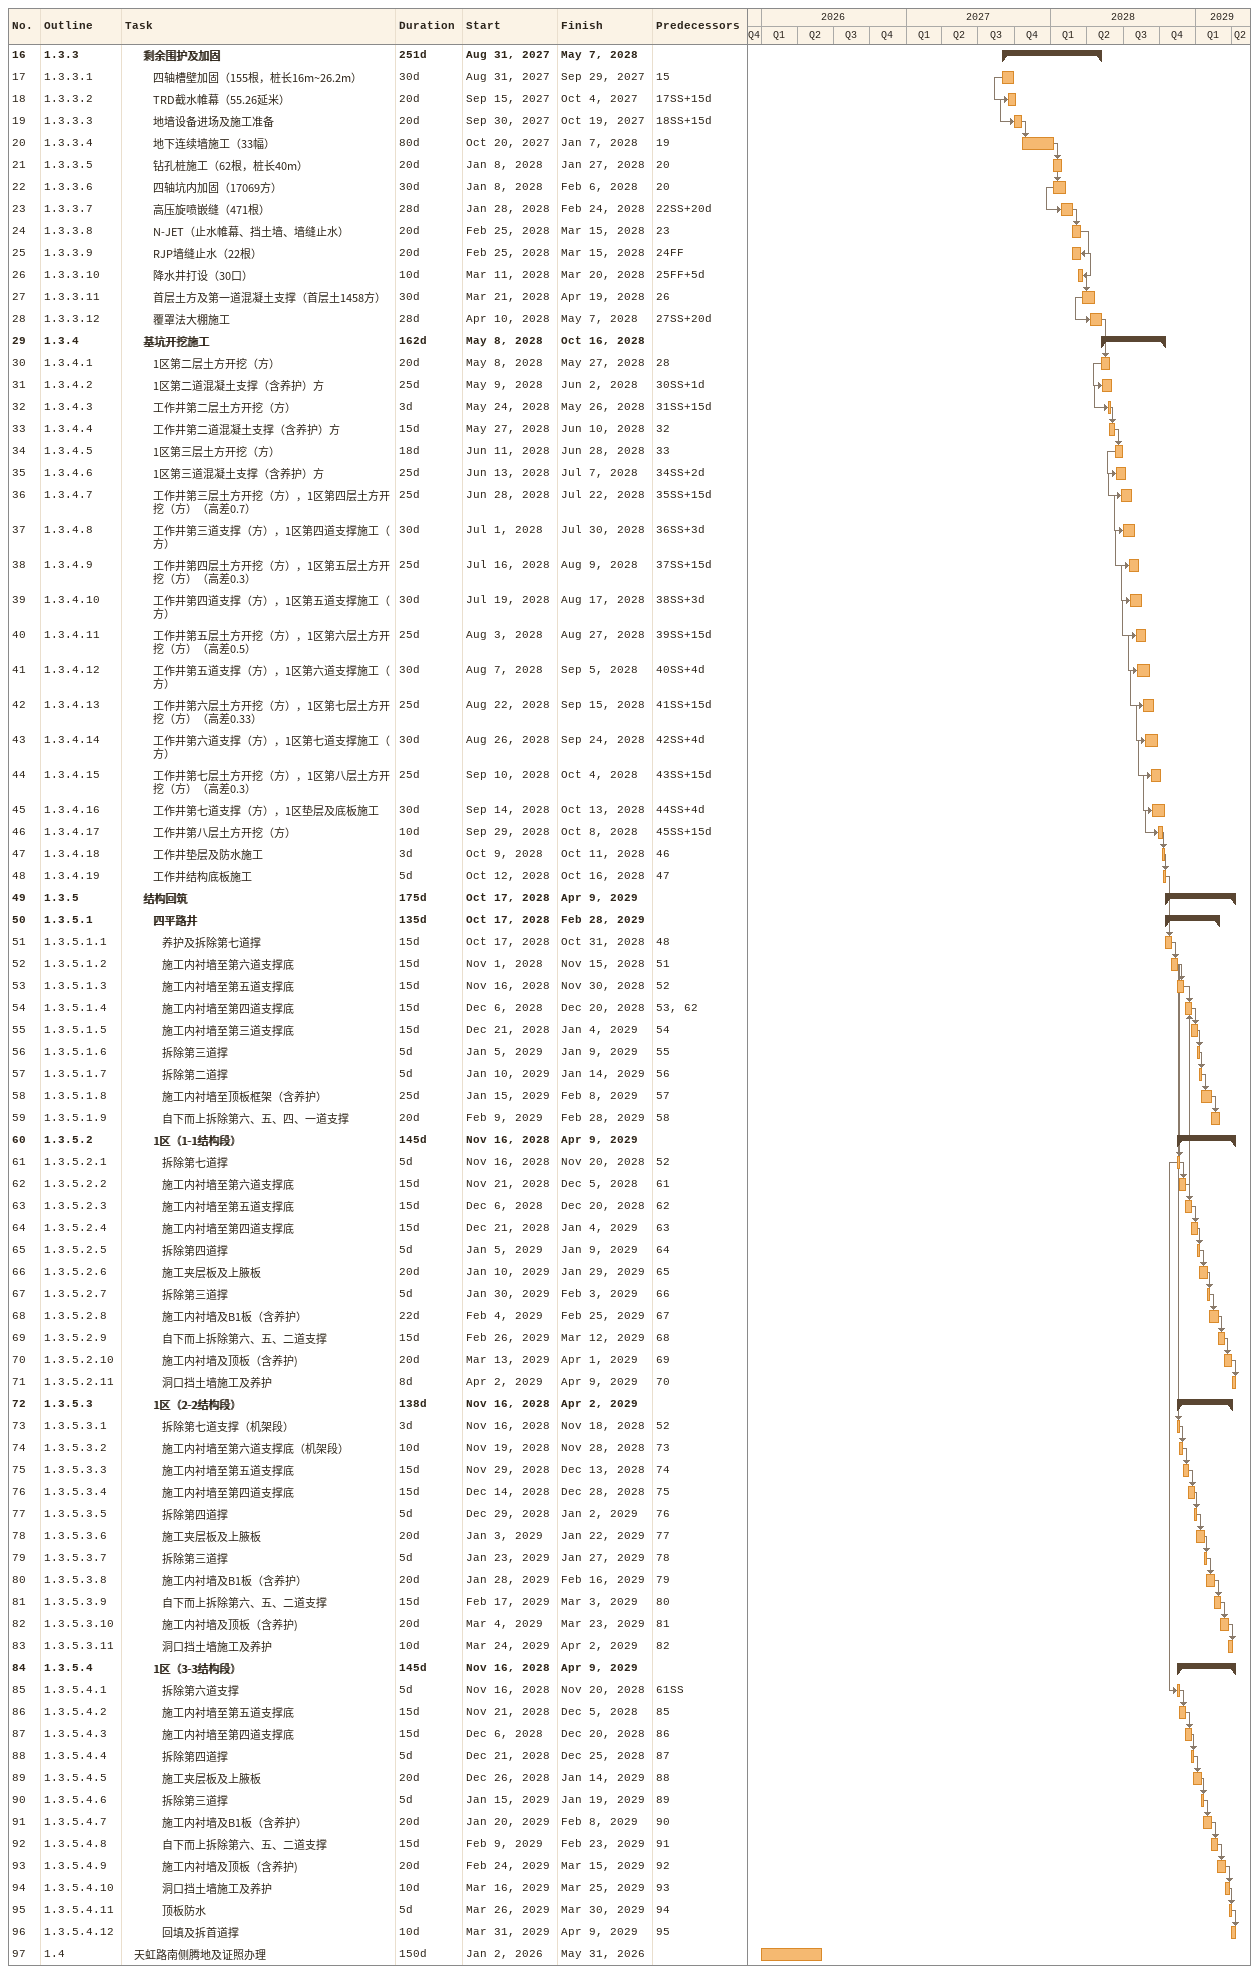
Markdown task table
| ID | WBS | Task | Duration | Start | Finish | Predecessors |
|---|---|---|---|---|---|---|
| 16 | 1.3.3 | **剩余围护及加固** | 251d | 2027-08-31 | 2028-05-07 |  |
| 17 | 1.3.3.1 | 四轴槽壁加固（155根，桩长16m~26.2m） | 30d | 2027-08-31 | 2027-09-29 | 15 |
| 18 | 1.3.3.2 | TRD截水帷幕（55.26延米） | 20d | 2027-09-15 | 2027-10-04 | 17SS+15d |
| 19 | 1.3.3.3 | 地墙设备进场及施工准备 | 20d | 2027-09-30 | 2027-10-19 | 18SS+15d |
| 20 | 1.3.3.4 | 地下连续墙施工（33幅） | 80d | 2027-10-20 | 2028-01-07 | 19 |
| 21 | 1.3.3.5 | 钻孔桩施工（62根，桩长40m） | 20d | 2028-01-08 | 2028-01-27 | 20 |
| 22 | 1.3.3.6 | 四轴坑内加固（17069方） | 30d | 2028-01-08 | 2028-02-06 | 20 |
| 23 | 1.3.3.7 | 高压旋喷嵌缝（471根） | 28d | 2028-01-28 | 2028-02-24 | 22SS+20d |
| 24 | 1.3.3.8 | N-JET（止水帷幕、挡土墙、墙缝止水） | 20d | 2028-02-25 | 2028-03-15 | 23 |
| 25 | 1.3.3.9 | RJP墙缝止水（22根） | 20d | 2028-02-25 | 2028-03-15 | 24FF |
| 26 | 1.3.3.10 | 降水井打设（30口） | 10d | 2028-03-11 | 2028-03-20 | 25FF+5d |
| 27 | 1.3.3.11 | 首层土方及第一道混凝土支撑（首层土1458方） | 30d | 2028-03-21 | 2028-04-19 | 26 |
| 28 | 1.3.3.12 | 覆罩法大棚施工 | 28d | 2028-04-10 | 2028-05-07 | 27SS+20d |
| 29 | 1.3.4 | **基坑开挖施工** | 162d | 2028-05-08 | 2028-10-16 |  |
| 30 | 1.3.4.1 | 1区第二层土方开挖（方） | 20d | 2028-05-08 | 2028-05-27 | 28 |
| 31 | 1.3.4.2 | 1区第二道混凝土支撑（含养护）方 | 25d | 2028-05-09 | 2028-06-02 | 30SS+1d |
| 32 | 1.3.4.3 | 工作井第二层土方开挖（方） | 3d | 2028-05-24 | 2028-05-26 | 31SS+15d |
| 33 | 1.3.4.4 | 工作井第二道混凝土支撑（含养护）方 | 15d | 2028-05-27 | 2028-06-10 | 32 |
| 34 | 1.3.4.5 | 1区第三层土方开挖（方） | 18d | 2028-06-11 | 2028-06-28 | 33 |
| 35 | 1.3.4.6 | 1区第三道混凝土支撑（含养护）方 | 25d | 2028-06-13 | 2028-07-07 | 34SS+2d |
| 36 | 1.3.4.7 | 工作井第三层土方开挖（方），1区第四层土方开挖（方）（高差0.7） | 25d | 2028-06-28 | 2028-07-22 | 35SS+15d |
| 37 | 1.3.4.8 | 工作井第三道支撑（方），1区第四道支撑施工（方） | 30d | 2028-07-01 | 2028-07-30 | 36SS+3d |
| 38 | 1.3.4.9 | 工作井第四层土方开挖（方），1区第五层土方开挖（方）（高差0.3） | 25d | 2028-07-16 | 2028-08-09 | 37SS+15d |
| 39 | 1.3.4.10 | 工作井第四道支撑（方），1区第五道支撑施工（方） | 30d | 2028-07-19 | 2028-08-17 | 38SS+3d |
| 40 | 1.3.4.11 | 工作井第五层土方开挖（方），1区第六层土方开挖（方）（高差0.5） | 25d | 2028-08-03 | 2028-08-27 | 39SS+15d |
| 41 | 1.3.4.12 | 工作井第五道支撑（方），1区第六道支撑施工（方） | 30d | 2028-08-07 | 2028-09-05 | 40SS+4d |
| 42 | 1.3.4.13 | 工作井第六层土方开挖（方），1区第七层土方开挖（方）（高差0.33） | 25d | 2028-08-22 | 2028-09-15 | 41SS+15d |
| 43 | 1.3.4.14 | 工作井第六道支撑（方），1区第七道支撑施工（方） | 30d | 2028-08-26 | 2028-09-24 | 42SS+4d |
| 44 | 1.3.4.15 | 工作井第七层土方开挖（方），1区第八层土方开挖（方）（高差0.3） | 25d | 2028-09-10 | 2028-10-04 | 43SS+15d |
| 45 | 1.3.4.16 | 工作井第七道支撑（方），1区垫层及底板施工 | 30d | 2028-09-14 | 2028-10-13 | 44SS+4d |
| 46 | 1.3.4.17 | 工作井第八层土方开挖（方） | 10d | 2028-09-29 | 2028-10-08 | 45SS+15d |
| 47 | 1.3.4.18 | 工作井垫层及防水施工 | 3d | 2028-10-09 | 2028-10-11 | 46 |
| 48 | 1.3.4.19 | 工作井结构底板施工 | 5d | 2028-10-12 | 2028-10-16 | 47 |
| 49 | 1.3.5 | **结构回筑** | 175d | 2028-10-17 | 2029-04-09 |  |
| 50 | 1.3.5.1 | **四平路井** | 135d | 2028-10-17 | 2029-02-28 |  |
| 51 | 1.3.5.1.1 | 养护及拆除第七道撑 | 15d | 2028-10-17 | 2028-10-31 | 48 |
| 52 | 1.3.5.1.2 | 施工内衬墙至第六道支撑底 | 15d | 2028-11-01 | 2028-11-15 | 51 |
| 53 | 1.3.5.1.3 | 施工内衬墙至第五道支撑底 | 15d | 2028-11-16 | 2028-11-30 | 52 |
| 54 | 1.3.5.1.4 | 施工内衬墙至第四道支撑底 | 15d | 2028-12-06 | 2028-12-20 | 53, 62 |
| 55 | 1.3.5.1.5 | 施工内衬墙至第三道支撑底 | 15d | 2028-12-21 | 2029-01-04 | 54 |
| 56 | 1.3.5.1.6 | 拆除第三道撑 | 5d | 2029-01-05 | 2029-01-09 | 55 |
| 57 | 1.3.5.1.7 | 拆除第二道撑 | 5d | 2029-01-10 | 2029-01-14 | 56 |
| 58 | 1.3.5.1.8 | 施工内衬墙至顶板框架（含养护） | 25d | 2029-01-15 | 2029-02-08 | 57 |
| 59 | 1.3.5.1.9 | 自下而上拆除第六、五、四、一道支撑 | 20d | 2029-02-09 | 2029-02-28 | 58 |
| 60 | 1.3.5.2 | **1区（1-1结构段）** | 145d | 2028-11-16 | 2029-04-09 |  |
| 61 | 1.3.5.2.1 | 拆除第七道撑 | 5d | 2028-11-16 | 2028-11-20 | 52 |
| 62 | 1.3.5.2.2 | 施工内衬墙至第六道支撑底 | 15d | 2028-11-21 | 2028-12-05 | 61 |
| 63 | 1.3.5.2.3 | 施工内衬墙至第五道支撑底 | 15d | 2028-12-06 | 2028-12-20 | 62 |
| 64 | 1.3.5.2.4 | 施工内衬墙至第四道支撑底 | 15d | 2028-12-21 | 2029-01-04 | 63 |
| 65 | 1.3.5.2.5 | 拆除第四道撑 | 5d | 2029-01-05 | 2029-01-09 | 64 |
| 66 | 1.3.5.2.6 | 施工夹层板及上腋板 | 20d | 2029-01-10 | 2029-01-29 | 65 |
| 67 | 1.3.5.2.7 | 拆除第三道撑 | 5d | 2029-01-30 | 2029-02-03 | 66 |
| 68 | 1.3.5.2.8 | 施工内衬墙及B1板（含养护） | 22d | 2029-02-04 | 2029-02-25 | 67 |
| 69 | 1.3.5.2.9 | 自下而上拆除第六、五、二道支撑 | 15d | 2029-02-26 | 2029-03-12 | 68 |
| 70 | 1.3.5.2.10 | 施工内衬墙及顶板（含养护) | 20d | 2029-03-13 | 2029-04-01 | 69 |
| 71 | 1.3.5.2.11 | 洞口挡土墙施工及养护 | 8d | 2029-04-02 | 2029-04-09 | 70 |
| 72 | 1.3.5.3 | **1区（2-2结构段）** | 138d | 2028-11-16 | 2029-04-02 |  |
| 73 | 1.3.5.3.1 | 拆除第七道支撑（机架段） | 3d | 2028-11-16 | 2028-11-18 | 52 |
| 74 | 1.3.5.3.2 | 施工内衬墙至第六道支撑底（机架段） | 10d | 2028-11-19 | 2028-11-28 | 73 |
| 75 | 1.3.5.3.3 | 施工内衬墙至第五道支撑底 | 15d | 2028-11-29 | 2028-12-13 | 74 |
| 76 | 1.3.5.3.4 | 施工内衬墙至第四道支撑底 | 15d | 2028-12-14 | 2028-12-28 | 75 |
| 77 | 1.3.5.3.5 | 拆除第四道撑 | 5d | 2028-12-29 | 2029-01-02 | 76 |
| 78 | 1.3.5.3.6 | 施工夹层板及上腋板 | 20d | 2029-01-03 | 2029-01-22 | 77 |
| 79 | 1.3.5.3.7 | 拆除第三道撑 | 5d | 2029-01-23 | 2029-01-27 | 78 |
| 80 | 1.3.5.3.8 | 施工内衬墙及B1板（含养护） | 20d | 2029-01-28 | 2029-02-16 | 79 |
| 81 | 1.3.5.3.9 | 自下而上拆除第六、五、二道支撑 | 15d | 2029-02-17 | 2029-03-03 | 80 |
| 82 | 1.3.5.3.10 | 施工内衬墙及顶板（含养护) | 20d | 2029-03-04 | 2029-03-23 | 81 |
| 83 | 1.3.5.3.11 | 洞口挡土墙施工及养护 | 10d | 2029-03-24 | 2029-04-02 | 82 |
| 84 | 1.3.5.4 | **1区（3-3结构段）** | 145d | 2028-11-16 | 2029-04-09 |  |
| 85 | 1.3.5.4.1 | 拆除第六道支撑 | 5d | 2028-11-16 | 2028-11-20 | 61SS |
| 86 | 1.3.5.4.2 | 施工内衬墙至第五道支撑底 | 15d | 2028-11-21 | 2028-12-05 | 85 |
| 87 | 1.3.5.4.3 | 施工内衬墙至第四道支撑底 | 15d | 2028-12-06 | 2028-12-20 | 86 |
| 88 | 1.3.5.4.4 | 拆除第四道撑 | 5d | 2028-12-21 | 2028-12-25 | 87 |
| 89 | 1.3.5.4.5 | 施工夹层板及上腋板 | 20d | 2028-12-26 | 2029-01-14 | 88 |
| 90 | 1.3.5.4.6 | 拆除第三道撑 | 5d | 2029-01-15 | 2029-01-19 | 89 |
| 91 | 1.3.5.4.7 | 施工内衬墙及B1板（含养护） | 20d | 2029-01-20 | 2029-02-08 | 90 |
| 92 | 1.3.5.4.8 | 自下而上拆除第六、五、二道支撑 | 15d | 2029-02-09 | 2029-02-23 | 91 |
| 93 | 1.3.5.4.9 | 施工内衬墙及顶板（含养护) | 20d | 2029-02-24 | 2029-03-15 | 92 |
| 94 | 1.3.5.4.10 | 洞口挡土墙施工及养护 | 10d | 2029-03-16 | 2029-03-25 | 93 |
| 95 | 1.3.5.4.11 | 顶板防水 | 5d | 2029-03-26 | 2029-03-30 | 94 |
| 96 | 1.3.5.4.12 | 回填及拆首道撑 | 10d | 2029-03-31 | 2029-04-09 | 95 |
| 97 | 1.4 | 天虹路南侧腾地及证照办理 | 150d | 2026-01-02 | 2026-05-31 |  |
